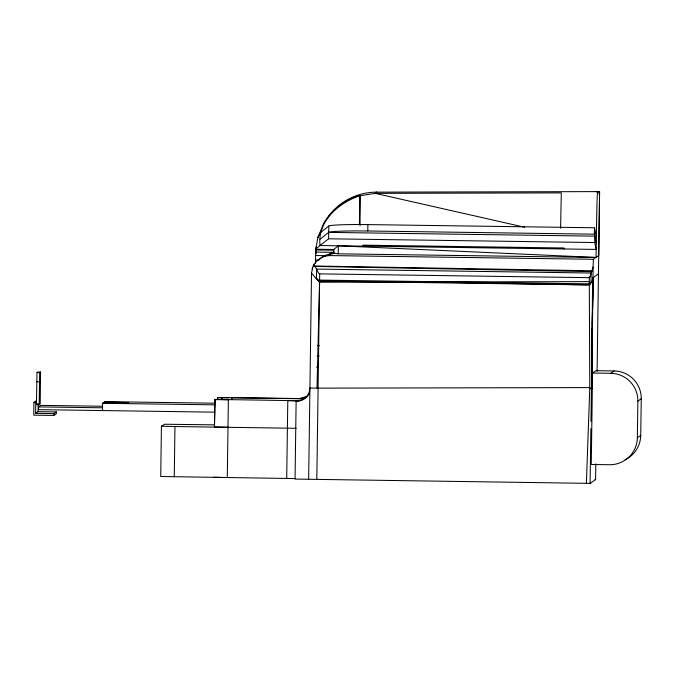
<?xml version="1.0" encoding="UTF-8"?>
<svg xmlns="http://www.w3.org/2000/svg" width="675" height="675" viewBox="0 0 675 675"><rect width="100%" height="100%" fill="white"/><g stroke="black" fill="none" stroke-linecap="round" stroke-linejoin="round"><path stroke-width="1.01" d="M316.153 252.391L316.145 250.957L316.094 252.593M316.043 252.374L316.035 251.032L315.976 252.88M359.387 223.94L360.02 195.379L360.087 225.636M315.461 263.199L315.773 248.94L317.9 237.558L323.806 223.197A59.653 59.164 -86.3 0 1 360.02 195.379M591.68 390.639L593.021 277.653M589.629 284.918L589.596 281.635L319.57 282.209L318.499 281.129L589.629 284.918L590.996 282.833L591.089 273.021L593.03 267.578L593.401 259.284L598.717 255.597L599.442 203.572M592.861 279.467L591.646 389.205L592.591 280.133L590.996 282.833M316.06 253.235L316.077 251.252M316.17 253.024L316.246 247.067M590.195 276.151L590.186 276.75L591.089 273.021L316.575 269.097L313.959 264.634C317.503 259.2 323.553 255.597 330.126 255.58L593.401 259.284M591.638 382.236L592.869 279.416M36.391 400.646L33.927 402.351L33.75 415.167L53.865 415.446L56.32 413.741L56.346 411.919L38.062 411.657L35.606 413.362L35.758 402.376L36.467 401.887M36.433 404.629L36.99 372.549L37.8 371.993L40.542 372.026L40.213 403.945L39.175 404.663L36.433 404.629L37.471 403.912M38.062 411.657L38.171 403.667M102.668 406.24L40.77 405.371L38.559 406.898L38.526 409.641L214.777 412.172M39.175 404.663L39.656 373.857L39.732 372.592L40.542 372.026M53.865 415.446L53.89 413.623L56.346 411.919M215.123 403.203L104.895 401.65L104.237 402.106L128.807 402.528L127.659 403.11L103.199 402.823L102.549 403.279L102.516 410.543M214.515 424.853L164.759 424.238L161.426 426.22L160.726 476.499L295.456 478.575M174.268 476.812L174.968 426.532L161.426 426.22M227.99 427.275L214.447 426.963L215.013 399.414L297.101 400.697A13.711 13.711 0 0 0 309.074 394.006M215.013 399.414L214.447 426.963M217.443 399.743L217.468 397.71L218.16 397.558L299.919 398.739A13.711 13.711 0 0 0 306.804 397.001M217.62 399.617L217.645 397.583M222.016 399.6L222.1 397.727L229.002 397.744M222.075 399.558L222.1 397.727M231.93 399.617L231.955 397.786M286.706 478.389L287.795 400.688L296.823 400.891M297.101 400.697L296.131 401.372L295.051 479.073L590.093 483.384L595.586 479.579L595.806 463.818M308.652 479.393L311.529 273.164L312.609 267.823M316.811 479.571L319.688 273.881L318.608 273.324L316.575 269.097L316.44 278.969L318.338 280.943M315.773 248.94L328.582 238.79L328.767 226.007A39.656 2.126 0.8 0 1 367.875 224.598L594.481 227.779L596.362 236.638L596.059 257.445L338.226 253.817L333.644 253.142L333.695 249.48L338.344 245.793L596.059 257.445M338.226 253.817L338.344 245.793M320.161 239.144L328.674 232.394A39.656 2.126 0.8 0 1 367.782 230.985L367.875 224.598M590.093 483.384L590.861 428.743M590.962 421.386L591.376 391.964M591.638 372.988L592.253 328.7M592.312 324.489L593.114 266.979M596.27 243.034L594.38 234.174L594.481 227.779M592.287 391.331L591.266 464.468L609.55 464.729A27.43 27.43 0 0 0 637.36 437.687L640.735 435.341L641.25 398.773A27.43 27.43 0 0 0 614.208 370.963L595.924 370.702L592.54 373.047L592.312 389.897M560.596 228.226L561.296 192.898L375.207 193.354L359.986 195.742C338.977 202.424 316.997 221.493 320.068 245.54L596.168 249.421L594.709 242.536L594.802 236.14L328.674 232.394M597.097 371.385L599.611 191.666L595.949 191.616L599.577 192.139L599.105 194.375M637.352 437.687L637.867 401.119A27.43 27.43 0 0 0 610.824 373.309L592.54 373.047M296.131 401.372C303.446 401.642 309.825 395.12 309.926 387.973C312.28 388.083 314.643 388.091 317.005 388.142L319.57 282.209M586.389 483.368L589.781 387.593L589.267 277.67L590.161 276.227M311.529 273.164L316.44 278.969L318.026 278.994M318.482 236.149L317.9 237.558L320.254 232.757L328.767 226.007M312.12 268.996L313.959 264.634L313.225 266.363M318.549 260.272C321.891 256.146 327.257 254.078 332.488 253.943L333.788 253.041M376.498 192.788C376.777 190.493 373.258 195.539 376.422 192.147L599.611 191.607L597.493 193.075A43.208 0.532 -89.2 0 0 596.362 236.638M330.109 254.222L330.058 254.264A9.146 9.146 0 0 0 328.548 254.787M299.919 398.739L301.177 397.87L307.243 396.419M593.038 277.644L598.463 273.881M610.824 373.309L614.208 370.963M637.867 401.119L641.25 398.773M300.113 398.554L231.533 397.659M367.782 230.985L594.38 234.174M328.582 238.79L594.709 242.536M315.832 249.235L333.695 249.48L333.788 252.332L315.588 252.07M315.807 249.927L333.754 250.18M315.512 255.521L325.671 255.665M315.495 260.035L318.541 260.077M319.688 273.881L589.267 277.67M590.288 283.854L317.495 280.066L587.174 284.884M317.326 345.642L319.359 345.676M317.216 356.088L319.283 356.122M316.448 367.141L318.516 367.166M36.99 372.549L39.732 372.592M36.745 381.772L39.487 381.814M317.005 388.142L589.781 387.593A4.717 2.936 31 0 1 591.629 391.348M217.468 397.71L222.041 397.769M102.549 403.279L214.878 404.857M33.927 402.351L35.758 402.376M38.559 406.898L102.549 407.801M35.606 413.362L53.89 413.623M174.968 426.532L296.156 428.296M314.55 266.001L592.169 270.776M314.744 266.414L591.84 271.62M595.004 479.554L595.586 479.579M214.827 399.541L228.369 399.853L227.289 477.554L213.747 477.242M375.207 193.354L524.568 227.213M564.173 248.974L563.971 247.987L362.855 245.16L363.066 246.139M329.003 215.89A59.434 59.425 0 0 1 331.619 212.65M333.003 211.106A59.434 59.425 0 0 1 376.422 192.147M329.442 254.036A9.146 9.146 0 0 1 334.024 252.872M640.744 435.341A27.43 27.43 0 0 1 625.101 459.717"/></g></svg>
